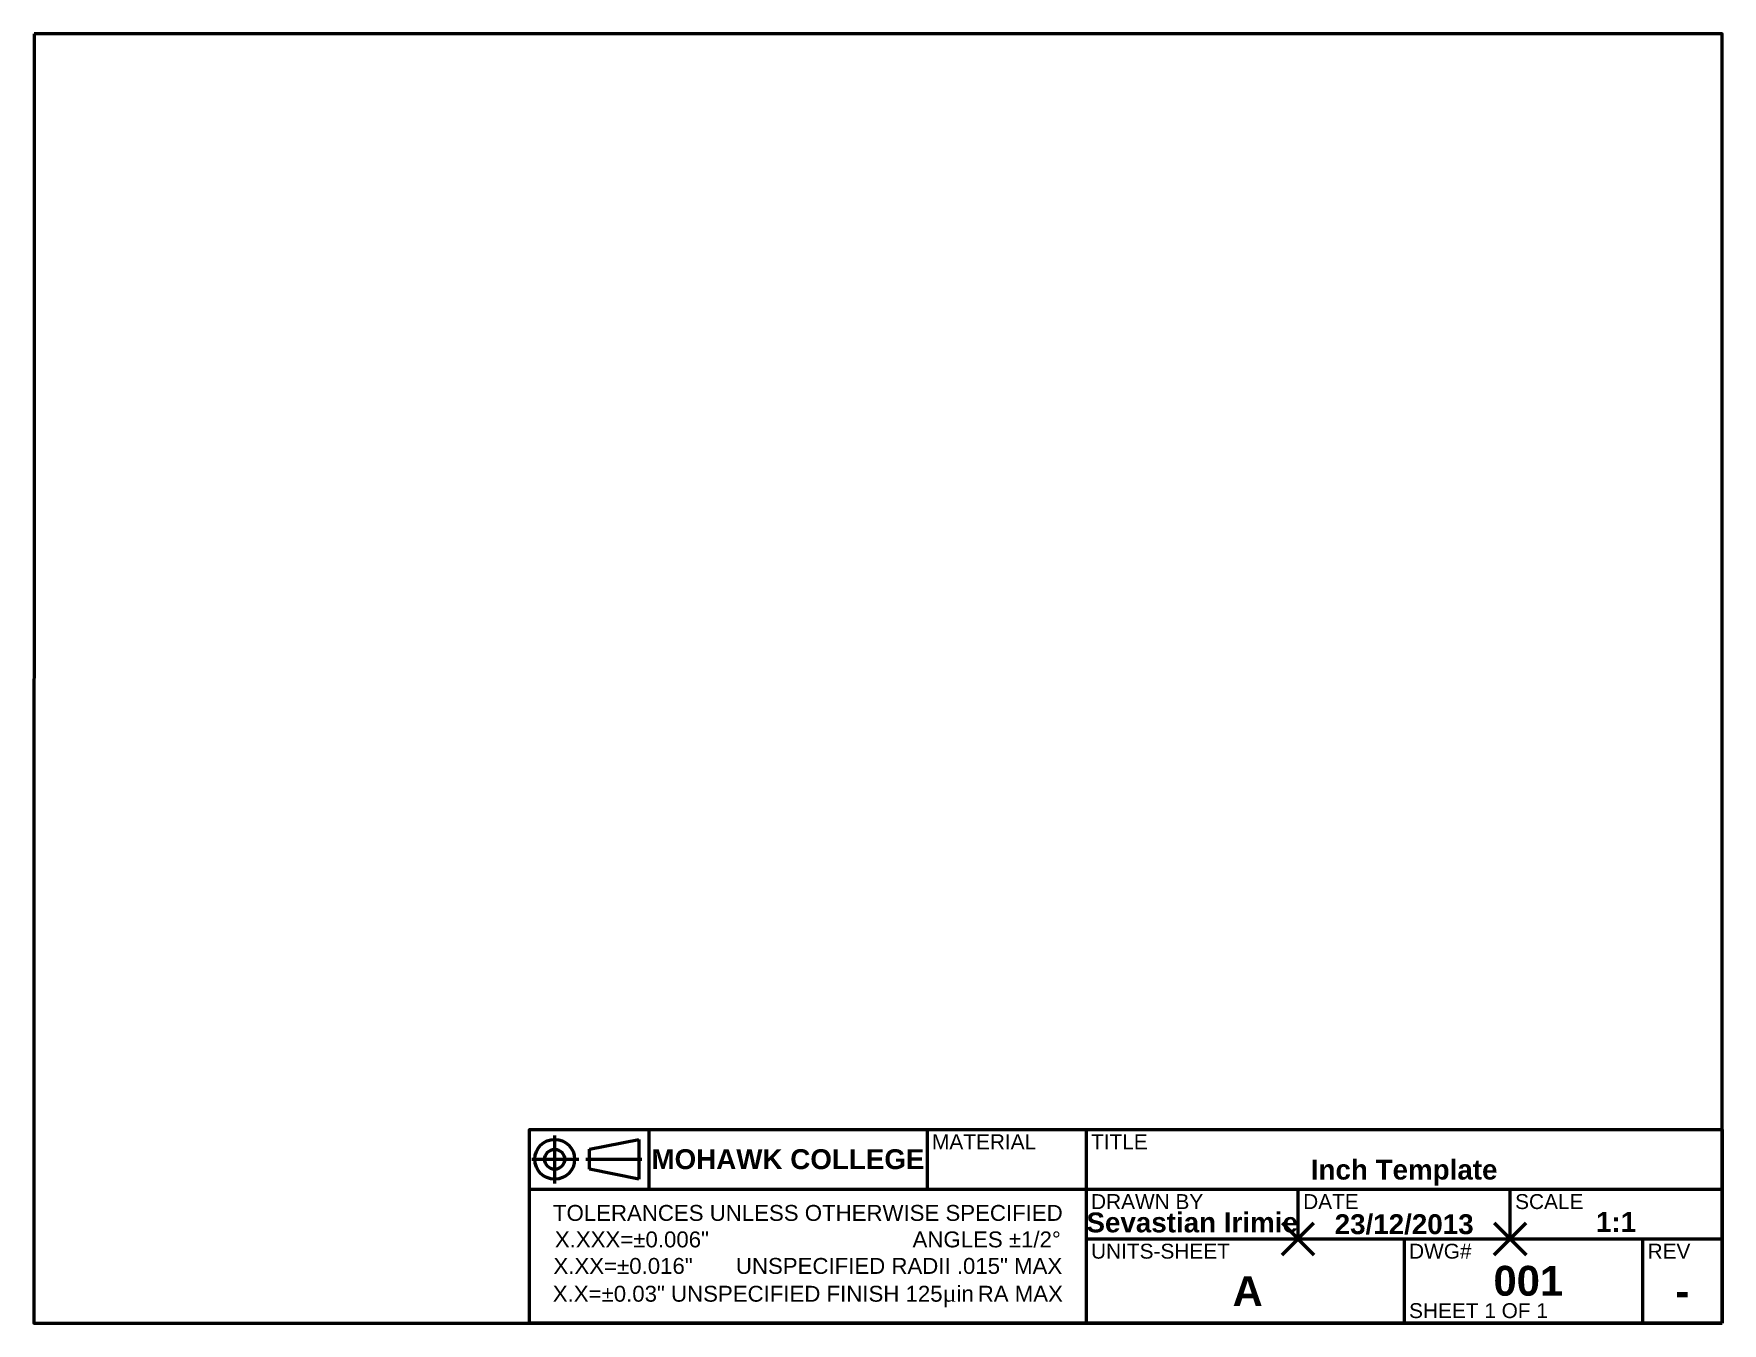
# Paper-space layout 'Size A' of a CAD drawing. Header units: inches. Extents: x 0 to 10.6, y 0 to 8.1.
import ezdxf
from ezdxf.enums import TextEntityAlignment as Align

# ---------------------------------------------------------------- set-up
doc = ezdxf.new("R2010")
doc.units = ezdxf.units.IN
doc.header["$LTSCALE"] = 0.5
doc.header["$MEASUREMENT"] = 0
doc.header["$PDMODE"] = 3
doc.header["$PDSIZE"] = 0.1
doc.linetypes.add('CENTER', pattern=[2, 1.25, -0.25, 0.25, -0.25])
doc.layers.get('0').update_dxf_attribs({"plot": 0})
doc.layers.add('border', color=7, linetype='Continuous', lineweight=50)
doc.styles.get("Standard").update_dxf_attribs({"font": 'arialbd.ttf'})

# ---------------------------------------------------------------- blocks, each defined once
blk = doc.blocks.new('INCH TEMPLATE')
at = {"lineweight": 50}
for p, q in [((-7.5, 1.219), (0, 1.219)), ((-7.5, 0), (-7.5, 1.219)), ((-6.75, 1.219), (-6.75, 0.844)), ((-5, 1.219), (-5, 0.844)), ((-4, 1.219), (-4, 0)), ((0, 1.219), (0, 0)), ((-7.124, 1.094), (-6.812, 1.156)), ((-7.124, 0.969), (-7.124, 1.094)), ((-6.812, 1.156), (-6.812, 0.906)), ((-6.812, 0.906), (-7.124, 0.969)), ((-7.5, 0.844), (0, 0.844)), ((-2.667, 0.531), (-2.667, 0.844)), ((-1.333, 0.531), (-1.333, 0.844)), ((-4, 0.531), (0, 0.531)), ((-2, 0.531), (-2, 0)), ((-0.5, 0.531), (-0.5, 0)), ((0, 0), (-7.5, 0))]:
    blk.add_line(p, q, dxfattribs=at)
at = {"linetype": 'CENTER'}
for p, q in [((-7.342, 0.879), (-7.342, 1.18)), ((-7.485, 1.031), (-7.191, 1.031)), ((-7.147, 1.031), (-6.794, 1.031))]:
    blk.add_line(p, q, dxfattribs=at)
at = {"lineweight": 50}
for radius in [0.125, 0.0625]:
    blk.add_circle((-7.342, 1.031), radius, dxfattribs=at)
for p in [(-2.667, 0.531), (-1.333, 0.531)]:
    blk.add_point(p, dxfattribs=at)
for s, insert, char_height, width, attachment_point in [('{\\fArial|b0|i0|c0|p34;MATERIAL}', (-4.969, 1.188), 0.09375, 1, 1), ('{\\fArial|b0|i0|c0|p34;TITLE}', (-3.969, 1.188), 0.09375, 4, 1), ('{\\fArial|b1|i0|c0|p34;MOHAWK COLLEGE}', (-5.875, 1.031), 0.125, 1.75, 5), ('{\\fArial|b0|i0|c0|p34;TOLERANCES UNLESS OTHERWISE SPECIFIED\\PX.XXX=%%P0.006"                                 ANGLES %%P1/2%%D\\PX.XX=%%P0.016"       UNSPECIFIED RADII .015" MAX\\PX.X=%%P0.03" UNSPECIFIED FINISH 125\\fTimes New Roman|b0|i0|c0|p18;\\H1.083x;μ\\fArial|b0|i0|c0|p34;\\H0.9234x;in\\fMS Shell Dlg|b0|i0|c0|p0;\\H0.6665x; \\fArial|b0|i0|c0|p34;\\H1.5x;RA MAX}', (-5.75, 0.422), 0.1, 3.5, 5), ('{\\fArial|b0|i0|c0|p34;DRAWN BY}', (-3.969, 0.812), 0.09375, 1.33333, 1), ('{\\fArial|b0|i0|c0|p34;DATE}', (-2.635, 0.812), 0.09375, 1.33333, 1), ('{\\fArial|b0|i0|c0|p34;SCALE}', (-1.302, 0.812), 0.09375, 1.33333, 1), ('{\\fArial|b0|i0|c0|p34;UNITS-SHEET}', (-3.969, 0.5), 0.09375, 2, 1), ('{\\fArial|b0|i0|c0|p34;DWG#}', (-1.969, 0.5), 0.09375, 1.5, 1), ('{\\fArial|b0|i0|c0|p34;REV}', (-0.469, 0.5), 0.09375, 0.5, 1)]:
    blk.add_mtext(s, dxfattribs=dict(at, insert=insert, char_height=char_height, width=width, attachment_point=attachment_point))
at = {"insert": (-1.969, 0.031), "char_height": 0.09375, "width": 1.5, "attachment_point": 7}
blk.add_mtext('{\\fArial|b0|i0|c0|p34;SHEET 1 OF 1}', dxfattribs=at)
for tag, height, p in [('STEEL', 0.125, (-4.484, 0.969)), ('SEVASTIAN', 0.125, (-3.333, 0.634)), ('15/09/06', 0.125, (-2, 0.623)), ('1:1', 0.125, (-0.667, 0.637)), ('-', 0.188, (-0.25, 0.203))]:
    blk.add_attdef(tag, text='', height=height).set_placement(p, align=Align.MIDDLE_CENTER)
at = {"lineweight": 50}
for tag, height, p in [('INCHTEMPLATE', 0.125, (-2, 0.966)), ('001', 0.188, (-1.219, 0.267)), ('INCH-P4', 0.188, (-2.984, 0.202))]:
    blk.add_attdef(tag, text='', height=height, dxfattribs=at).set_placement(p, align=Align.MIDDLE_CENTER)

psp = doc.layouts.new('Size A')

# ---------------------------------------------------------------- linework, layer by layer
at = {"layer": 'border', "lineweight": 50}
for p, q in [((0.003, 8.11), (0, 0)), ((10.618, 8.11), (0.003, 8.11)), ((10.618, 0), (10.618, 8.11)), ((0, 0), (10.618, 0))]:
    psp.add_line(p, q, dxfattribs=at)
at = {"layer": 'border'}
psp.add_lwpolyline([(0.003, 8.11), (0, 0), (3.118, 0), (3.118, 1.219), (10.618, 1.219), (10.618, 8.11), (0.003, 8.11)], close=True, dxfattribs=at)

# ---------------------------------------------------------------- block references
psp.add_blockref('INCH TEMPLATE', (10.618, 0), dxfattribs=at).add_auto_attribs({'INCHTEMPLATE': 'Inch Template', 'SEVASTIAN': 'Sevastian Irimie', '15/09/06': '23/12/2013', '1:1': '1:1', 'INCH-P4': 'A', '001': '001', '-': '-'})

# ---------------------------------------------------------------- viewports
vp = psp.add_viewport(center=(5.309, 4.055), size=(10.618, 8.10986), view_center_point=(6, 4.5), view_height=9.212779, dxfattribs=at)
vp.dxf.flags = 0x10000  # cut along an outline
vp.dxf.clipping_boundary_handle = psp.add_lwpolyline([(0.003, 8.11), (0, 0), (3.118, 0), (3.118, 1.219), (10.618, 1.219), (10.618, 8.11), (0.003, 8.11)], format="xyb", close=True, dxfattribs={"invisible": 1}).dxf.handle

doc.saveas('drawing.dxf')
